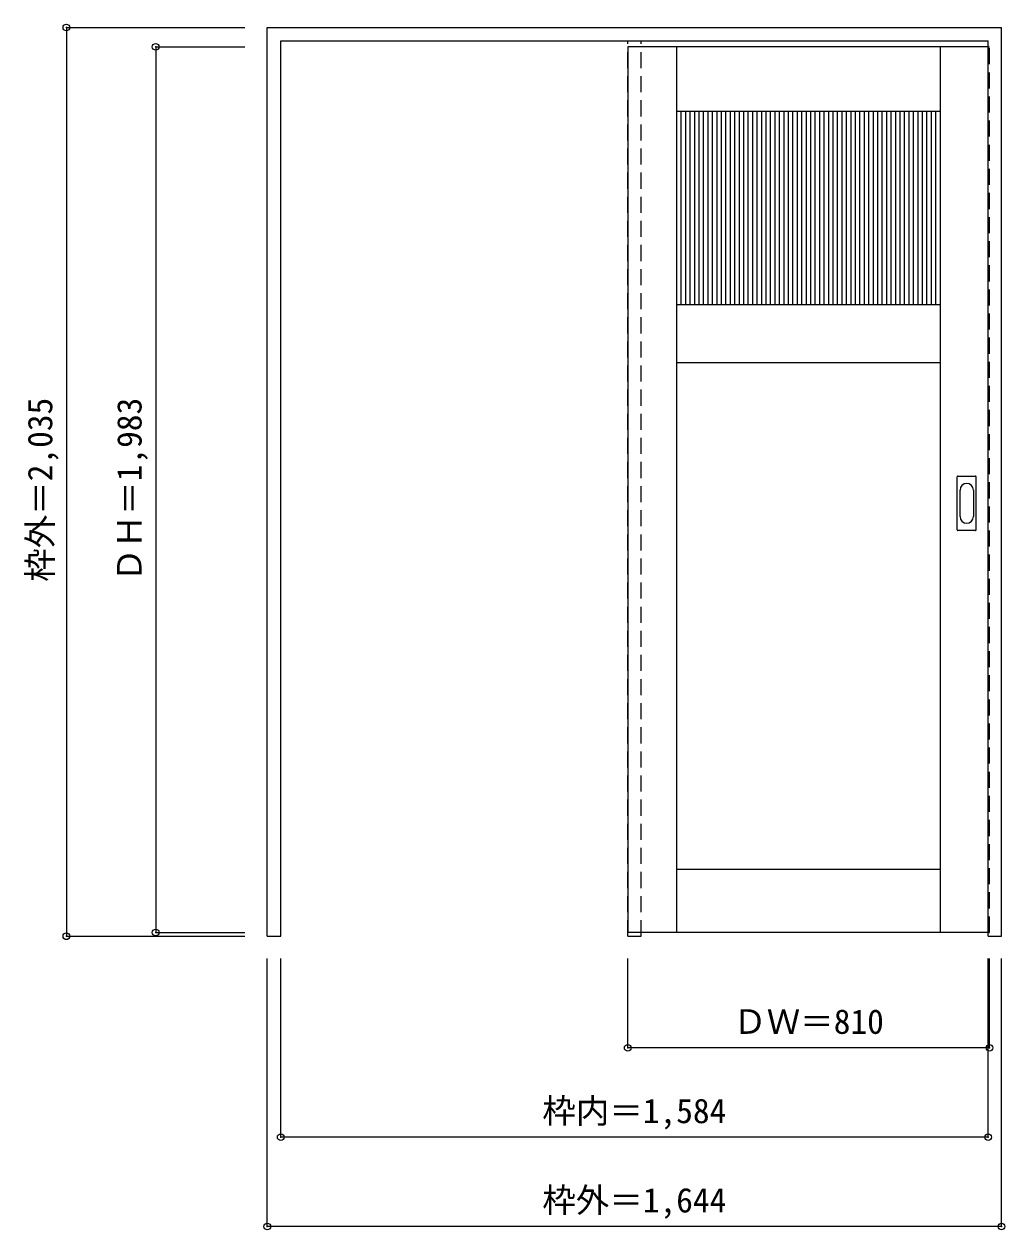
# Model space of a CAD drawing. Units: millimetres, scale not verified. Extents: x -1701 to 495, y -1848 to 852.
import ezdxf
from ezdxf.enums import TextEntityAlignment as Align

# ---------------------------------------------------------------- set-up
doc = ezdxf.new("R2010")
doc.units = ezdxf.units.MM
doc.header["$LTSCALE"] = 30
doc.header["$PDMODE"] = 32
doc.header["$PDSIZE"] = 15
doc.linetypes.add('DASHED1', pattern=[1.8, 1.2, -0.6])
for name, color, linetype in [('0-0', 3, 'Continuous'), ('0-1_寸法', 7, 'Continuous'), ('0-3', 4, 'Continuous')]:
    doc.layers.add(name, color=color, linetype=linetype)
doc.styles.add('ＭＳ ゴシック', font='')
doc.styles.get('ＭＳ ゴシック').set_extended_font_data('MS Gothic')

msp = doc.modelspace()

# ---------------------------------------------------------------- linework, layer by layer
at = {"layer": '0-0'}
for p, q in [((-1156.27, -1190.71), (-1156.27, 844.29)), ((-1156.27, 844.29), (487.73, 844.29)), ((487.73, -1190.71), (487.73, 844.29)), ((-1126.27, 814.29), (457.73, 814.29)), ((457.73, -1190.71), (457.73, 814.29)), ((-349.27, 800.79), (-349.27, -1182.21)), ((457.73, 800.79), (-349.27, 800.79)), ((-239.27, -1182.21), (-239.27, 800.79)), ((350.73, -1182.21), (350.73, 800.79)), ((388.73, -280.71), (388.73, -161.71)), ((390.23, -160.21), (429.23, -160.21)), ((430.73, -280.71), (430.73, -161.71)), ((429.23, -282.21), (390.23, -282.21)), ((350.73, -1041.21), (-239.27, -1041.21)), ((457.73, -1182.21), (-349.27, -1182.21)), ((457.73, -1190.71), (487.73, -1190.71))]:
    msp.add_line(p, q, dxfattribs=at)
at = {"layer": '0-0', "color": 4, "linetype": 'DASHED1'}
for p, q in [((-349.27, -1190.71), (-349.27, 814.29)), ((-319.27, -1190.71), (-319.27, 814.29)), ((-349.27, 800.79), (-349.27, 796.79)), ((457.73, 800.79), (460.73, 800.79)), ((-349.27, -1190.71), (-319.27, -1190.71))]:
    msp.add_line(p, q, dxfattribs=at)
at = {"layer": '0-0', "color": 7}
for p, q in [((394.73, -250.81), (394.73, -191.61)), ((424.73, -191.61), (424.73, -250.81))]:
    msp.add_line(p, q, dxfattribs=at)
at = {"layer": '0-0'}
msp.add_lwpolyline([(-1156.27, -1190.71), (-1126.27, -1190.71), (-1126.27, 814.29)], dxfattribs=at)
at = {"layer": '0-0', "color": 4, "linetype": 'DASHED1'}
msp.add_lwpolyline([(457.73, -1182.21), (460.73, -1182.21), (460.73, 800.79)], dxfattribs=at)
at = {"layer": '0-0'}
for centre, start, end in [((390.23, -161.71), 90, 180), ((429.23, -161.71), 0, 90), ((390.23, -280.71), 180, 270), ((429.23, -280.71), 270, 0)]:
    msp.add_arc(centre, 1.5, start, end, dxfattribs=at)
at = {"layer": '0-0', "color": 7}
for centre, start, end in [((409.73, -191.61), 0, 180), ((409.73, -250.81), 180, 0)]:
    msp.add_arc(centre, 15, start, end, dxfattribs=at)
at = {"layer": '0-1_寸法', "color": 4}
for p, q in [((-1606.27, 844.29), (-1606.27, -1190.71)), ((-1606.27, 844.29), (-1206.27, 844.29)), ((-1406.27, 800.79), (-1406.27, -1182.21)), ((-1406.27, 800.79), (-1206.27, 800.79)), ((-1406.27, -1182.21), (-1206.27, -1182.21)), ((-1606.27, -1190.71), (-1206.27, -1190.71)), ((-349.27, -1440.71), (-349.27, -1240.71)), ((457.73, -1640.71), (457.73, -1240.71)), ((460.73, -1440.71), (460.73, -1240.71)), ((487.73, -1840.71), (487.73, -1240.71)), ((460.73, -1440.71), (-349.27, -1440.71))]:
    msp.add_line(p, q, dxfattribs=at)
for points in [[(487.73, -1840.71), (-1156.27, -1840.71), (-1156.27, -1240.71)], [(457.73, -1640.71), (-1126.27, -1640.71), (-1126.27, -1240.71)]]:
    msp.add_lwpolyline(points, dxfattribs=at)
at = {"layer": '0-1_寸法'}
for p in [(-1606.27, 844.29), (-1406.27, 800.79), (-1606.27, -1190.71), (-1406.27, -1182.21), (-349.27, -1440.71), (460.73, -1440.71), (-1126.27, -1640.71), (457.73, -1640.71), (-1156.27, -1840.71), (487.73, -1840.71)]:
    msp.add_point(p, dxfattribs=at)
at = {"layer": '0-3', "color": 7}
for p, q in [((-239.27, 656.79), (350.73, 656.79)), ((-239.27, 223.79), (350.73, 223.79)), ((-239.27, 93.79), (350.73, 93.79))]:
    msp.add_line(p, q, dxfattribs=at)
at = {"layer": '0-3'}
for p, q in [((-229.27, 223.79), (-229.27, 656.79)), ((-219.27, 223.79), (-219.27, 656.79)), ((-209.27, 223.79), (-209.27, 656.79)), ((-199.27, 223.79), (-199.27, 656.79)), ((-189.27, 223.79), (-189.27, 656.79)), ((-179.27, 223.79), (-179.27, 656.79)), ((-169.27, 223.79), (-169.27, 656.79)), ((-159.27, 223.79), (-159.27, 656.79)), ((-149.27, 223.79), (-149.27, 656.79)), ((-139.27, 223.79), (-139.27, 656.79)), ((-129.27, 223.79), (-129.27, 656.79)), ((-119.27, 223.79), (-119.27, 656.79)), ((-109.27, 223.79), (-109.27, 656.79)), ((-99.27, 223.79), (-99.27, 656.79)), ((-89.27, 223.79), (-89.27, 656.79)), ((-79.27, 223.79), (-79.27, 656.79)), ((-69.27, 223.79), (-69.27, 656.79)), ((-59.27, 223.79), (-59.27, 656.79)), ((-49.27, 223.79), (-49.27, 656.79)), ((-39.27, 223.79), (-39.27, 656.79)), ((-29.27, 223.79), (-29.27, 656.79)), ((-19.27, 223.79), (-19.27, 656.79)), ((-9.27, 223.79), (-9.27, 656.79)), ((0.73, 223.79), (0.73, 656.79)), ((10.73, 223.79), (10.73, 656.79)), ((20.73, 223.79), (20.73, 656.79)), ((30.73, 223.79), (30.73, 656.79)), ((40.73, 223.79), (40.73, 656.79)), ((50.73, 223.79), (50.73, 656.79)), ((60.73, 223.79), (60.73, 656.79)), ((70.73, 223.79), (70.73, 656.79)), ((80.73, 223.79), (80.73, 656.79)), ((90.73, 223.79), (90.73, 656.79)), ((100.73, 223.79), (100.73, 656.79)), ((110.73, 223.79), (110.73, 656.79)), ((120.73, 223.79), (120.73, 656.79)), ((130.73, 223.79), (130.73, 656.79)), ((140.73, 223.79), (140.73, 656.79)), ((150.73, 223.79), (150.73, 656.79)), ((160.73, 223.79), (160.73, 656.79)), ((170.73, 223.79), (170.73, 656.79)), ((180.73, 223.79), (180.73, 656.79)), ((190.73, 223.79), (190.73, 656.79)), ((200.73, 223.79), (200.73, 656.79)), ((210.73, 223.79), (210.73, 656.79)), ((220.73, 223.79), (220.73, 656.79)), ((230.73, 223.79), (230.73, 656.79)), ((240.73, 223.79), (240.73, 656.79)), ((250.73, 223.79), (250.73, 656.79)), ((260.73, 223.79), (260.73, 656.79)), ((270.73, 223.79), (270.73, 656.79)), ((280.73, 223.79), (280.73, 656.79)), ((290.73, 223.79), (290.73, 656.79)), ((300.73, 223.79), (300.73, 656.79)), ((310.73, 223.79), (310.73, 656.79)), ((320.73, 223.79), (320.73, 656.79)), ((330.73, 223.79), (330.73, 656.79)), ((340.73, 223.79), (340.73, 656.79))]:
    msp.add_line(p, q, dxfattribs=at)

# ---------------------------------------------------------------- texts
at = {"layer": '0-1_寸法', "style": 'ＭＳ ゴシック'}
for s, p in [('枠外＝2,035', (-1621.27, -396.96)), ('ＤＨ＝1,983', (-1421.27, -396.96))]:
    msp.add_text(s, height=54.99, rotation=90, dxfattribs=at).set_placement(p, align=Align.BOTTOM_LEFT)
for s, p in [('ＤＷ＝810', (-113.02, -1425.71)), ('枠内＝1,584', (-540.52, -1625.71)), ('枠外＝1,644', (-540.52, -1825.71))]:
    msp.add_text(s, height=54.99, dxfattribs=at).set_placement(p, align=Align.BOTTOM_LEFT)

doc.saveas('drawing.dxf')
